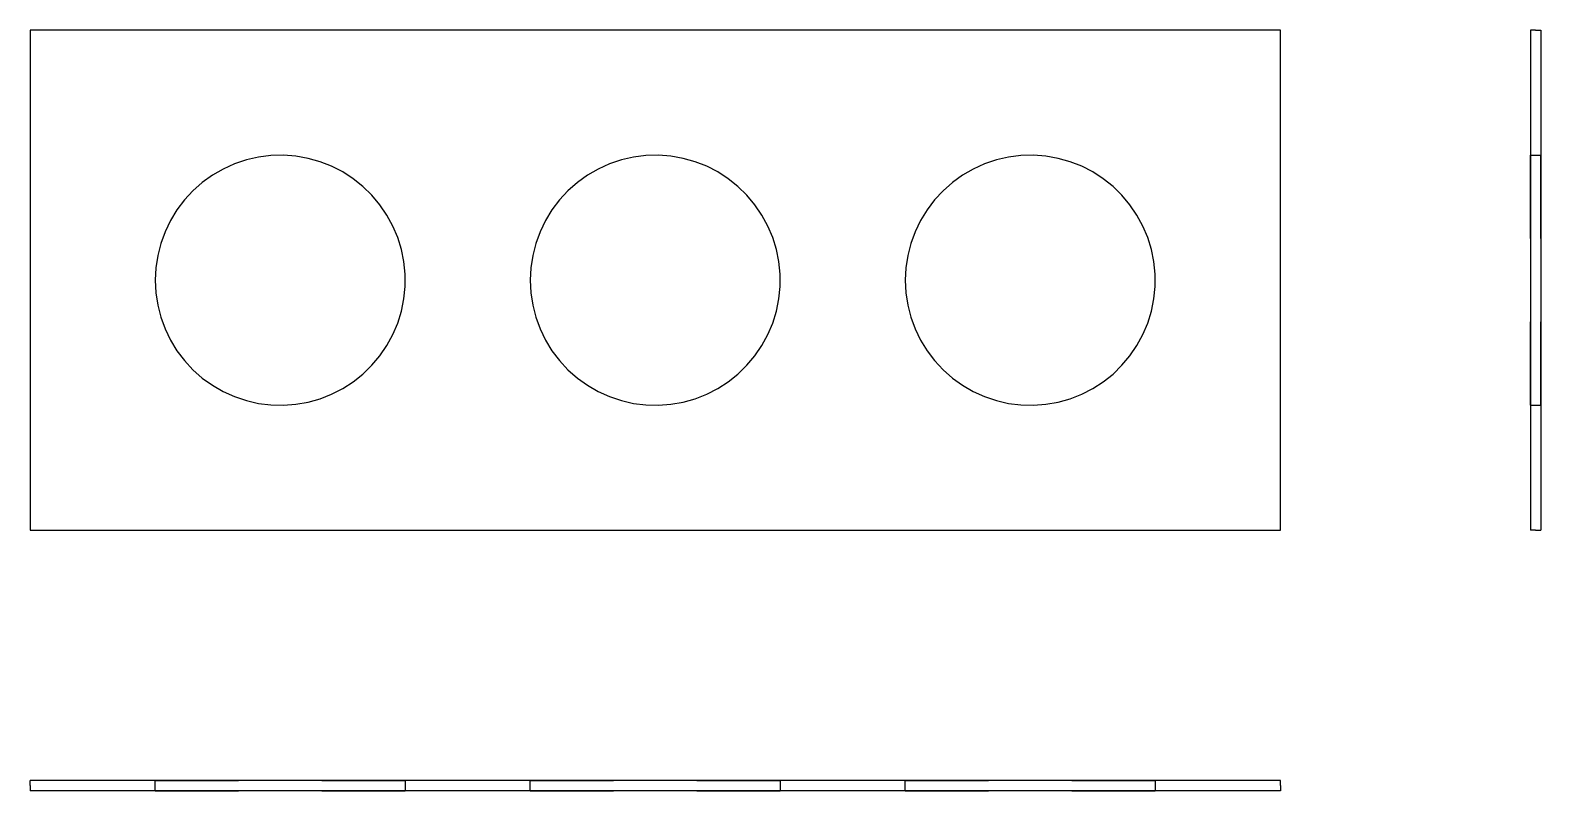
# Model space of a CAD drawing. Extents: x 0 to 1.81, y 0 to 0.91.
import ezdxf

# ---------------------------------------------------------------- set-up
doc = ezdxf.new("R2010")
doc.units = 0
doc.linetypes.add('HIDDEN', pattern=[0.075, 0.050025, -0.024975])
for name, color, linetype in [('FRONT', 7, 'CONTINUOUS'), ('LEFT', 7, 'CONTINUOUS'), ('LEFT_HID', 7, 'HIDDEN'), ('TOP', 7, 'CONTINUOUS'), ('TOP_HID', 7, 'HIDDEN')]:
    doc.layers.add(name, color=color, linetype=linetype)

msp = doc.modelspace()

# ---------------------------------------------------------------- linework, layer by layer
at = {"layer": 'FRONT'}
for p, q in [((0, 0.9125), (0, 0.3125)), ((1.5, 0.9125), (0, 0.9125)), ((1.5, 0.3125), (1.5, 0.9125)), ((0.28879, 0.762081), (0.273953, 0.760221)), ((0.30374, 0.762453), (0.28879, 0.762081)), ((0.318652, 0.761336), (0.30374, 0.762453)), ((0.333378, 0.758739), (0.318652, 0.761336)), ((0.73879, 0.762081), (0.723953, 0.760221)), ((0.75374, 0.762453), (0.73879, 0.762081)), ((0.768652, 0.761336), (0.75374, 0.762453)), ((0.783378, 0.758739), (0.768652, 0.761336)), ((1.18879, 0.762081), (1.173953, 0.760221)), ((1.20374, 0.762453), (1.18879, 0.762081)), ((1.218652, 0.761336), (1.20374, 0.762453)), ((1.233378, 0.758739), (1.218652, 0.761336)), ((0.231568, 0.745981), (0.218618, 0.738504)), ((0.245199, 0.752131), (0.231568, 0.745981)), ((0.259374, 0.756894), (0.245199, 0.752131)), ((0.273953, 0.760221), (0.259374, 0.756894)), ((0.347773, 0.754689), (0.333378, 0.758739)), ((0.361693, 0.749226), (0.347773, 0.754689)), ((0.375, 0.742404), (0.361693, 0.749226)), ((0.681568, 0.745981), (0.668618, 0.738504)), ((0.695199, 0.752131), (0.681568, 0.745981)), ((0.709374, 0.756894), (0.695199, 0.752131)), ((0.723953, 0.760221), (0.709374, 0.756894)), ((0.797773, 0.754689), (0.783378, 0.758739)), ((0.811693, 0.749226), (0.797773, 0.754689)), ((0.825, 0.742404), (0.811693, 0.749226)), ((1.131568, 0.745981), (1.118618, 0.738504)), ((1.145199, 0.752131), (1.131568, 0.745981)), ((1.159374, 0.756894), (1.145199, 0.752131)), ((1.173953, 0.760221), (1.159374, 0.756894)), ((1.247773, 0.754689), (1.233378, 0.758739)), ((1.261693, 0.749226), (1.247773, 0.754689)), ((1.275, 0.742404), (1.261693, 0.749226)), ((0.206477, 0.729775), (0.195264, 0.71988)), ((0.218618, 0.738504), (0.206477, 0.729775)), ((0.387562, 0.734291), (0.375, 0.742404)), ((0.399253, 0.724967), (0.387562, 0.734291)), ((0.656477, 0.729775), (0.645264, 0.71988)), ((0.668618, 0.738504), (0.656477, 0.729775)), ((0.837562, 0.734291), (0.825, 0.742404)), ((0.849253, 0.724967), (0.837562, 0.734291)), ((1.106477, 0.729775), (1.095264, 0.71988)), ((1.118618, 0.738504), (1.106477, 0.729775)), ((1.287562, 0.734291), (1.275, 0.742404)), ((1.299253, 0.724967), (1.287562, 0.734291)), ((0.185093, 0.708918), (0.176064, 0.696998)), ((0.195264, 0.71988), (0.185093, 0.708918)), ((0.409958, 0.714526), (0.399253, 0.724967)), ((0.41957, 0.703071), (0.409958, 0.714526)), ((0.635093, 0.708918), (0.626064, 0.696998)), ((0.645264, 0.71988), (0.635093, 0.708918)), ((0.859958, 0.714526), (0.849253, 0.724967)), ((0.86957, 0.703071), (0.859958, 0.714526)), ((1.085093, 0.708918), (1.076064, 0.696998)), ((1.095264, 0.71988), (1.085093, 0.708918)), ((1.309958, 0.714526), (1.299253, 0.724967)), ((1.31957, 0.703071), (1.309958, 0.714526)), ((0.176064, 0.696998), (0.168267, 0.684238)), ((0.427994, 0.690715), (0.41957, 0.703071)), ((0.435145, 0.677583), (0.427994, 0.690715)), ((0.626064, 0.696998), (0.618267, 0.684238)), ((0.877994, 0.690715), (0.86957, 0.703071)), ((0.885145, 0.677583), (0.877994, 0.690715)), ((1.076064, 0.696998), (1.068267, 0.684238)), ((1.327994, 0.690715), (1.31957, 0.703071)), ((1.335145, 0.677583), (1.327994, 0.690715)), ((0.161779, 0.670765), (0.156664, 0.656713)), ((0.168267, 0.684238), (0.161779, 0.670765)), ((0.440954, 0.663803), (0.435145, 0.677583)), ((0.611779, 0.670765), (0.606664, 0.656713)), ((0.618267, 0.684238), (0.611779, 0.670765)), ((0.890954, 0.663803), (0.885145, 0.677583)), ((1.061779, 0.670765), (1.056664, 0.656713)), ((1.068267, 0.684238), (1.061779, 0.670765)), ((1.340954, 0.663803), (1.335145, 0.677583)), ((0.156664, 0.656713), (0.152974, 0.642222)), ((0.445362, 0.649514), (0.440954, 0.663803)), ((0.606664, 0.656713), (0.602974, 0.642222)), ((0.895362, 0.649514), (0.890954, 0.663803)), ((1.056664, 0.656713), (1.052974, 0.642222)), ((1.345362, 0.649514), (1.340954, 0.663803)), ((0.152974, 0.642222), (0.150745, 0.627435)), ((0.448325, 0.634856), (0.445362, 0.649514)), ((0.449814, 0.619977), (0.448325, 0.634856)), ((0.602974, 0.642222), (0.600745, 0.627435)), ((0.898325, 0.634856), (0.895362, 0.649514)), ((0.899814, 0.619977), (0.898325, 0.634856)), ((1.052974, 0.642222), (1.050745, 0.627435)), ((1.348325, 0.634856), (1.345362, 0.649514)), ((1.349814, 0.619977), (1.348325, 0.634856)), ((0.150745, 0.627435), (0.15, 0.6125)), ((0.449814, 0.605023), (0.449814, 0.619977)), ((0.600745, 0.627435), (0.6, 0.6125)), ((0.899814, 0.605023), (0.899814, 0.619977)), ((1.050745, 0.627435), (1.05, 0.6125)), ((1.349814, 0.605023), (1.349814, 0.619977)), ((0.15, 0.6125), (0.150745, 0.597565)), ((0.448325, 0.590144), (0.449814, 0.605023)), ((0.6, 0.6125), (0.600745, 0.597565)), ((0.898325, 0.590144), (0.899814, 0.605023)), ((1.05, 0.6125), (1.050745, 0.597565)), ((1.348325, 0.590144), (1.349814, 0.605023)), ((0.150745, 0.597565), (0.152974, 0.582778)), ((0.152974, 0.582778), (0.156664, 0.568287)), ((0.445362, 0.575486), (0.448325, 0.590144)), ((0.600745, 0.597565), (0.602974, 0.582778)), ((0.602974, 0.582778), (0.606664, 0.568287)), ((0.895362, 0.575486), (0.898325, 0.590144)), ((1.050745, 0.597565), (1.052974, 0.582778)), ((1.052974, 0.582778), (1.056664, 0.568287)), ((1.345362, 0.575486), (1.348325, 0.590144)), ((0.156664, 0.568287), (0.161779, 0.554235)), ((0.440954, 0.561197), (0.445362, 0.575486)), ((0.606664, 0.568287), (0.611779, 0.554235)), ((0.890954, 0.561197), (0.895362, 0.575486)), ((1.056664, 0.568287), (1.061779, 0.554235)), ((1.340954, 0.561197), (1.345362, 0.575486)), ((0.161779, 0.554235), (0.168267, 0.540762)), ((0.427994, 0.534285), (0.435145, 0.547417)), ((0.435145, 0.547417), (0.440954, 0.561197)), ((0.611779, 0.554235), (0.618267, 0.540762)), ((0.877994, 0.534285), (0.885145, 0.547417)), ((0.885145, 0.547417), (0.890954, 0.561197)), ((1.061779, 0.554235), (1.068267, 0.540762)), ((1.327994, 0.534285), (1.335145, 0.547417)), ((1.335145, 0.547417), (1.340954, 0.561197)), ((0.168267, 0.540762), (0.176064, 0.528002)), ((0.176064, 0.528002), (0.185093, 0.516082)), ((0.41957, 0.521929), (0.427994, 0.534285)), ((0.618267, 0.540762), (0.626064, 0.528002)), ((0.626064, 0.528002), (0.635093, 0.516082)), ((0.86957, 0.521929), (0.877994, 0.534285)), ((1.068267, 0.540762), (1.076064, 0.528002)), ((1.076064, 0.528002), (1.085093, 0.516082)), ((1.31957, 0.521929), (1.327994, 0.534285)), ((0.185093, 0.516082), (0.195264, 0.50512)), ((0.399253, 0.500033), (0.409958, 0.510474)), ((0.409958, 0.510474), (0.41957, 0.521929)), ((0.635093, 0.516082), (0.645264, 0.50512)), ((0.849253, 0.500033), (0.859958, 0.510474)), ((0.859958, 0.510474), (0.86957, 0.521929)), ((1.085093, 0.516082), (1.095264, 0.50512)), ((1.299253, 0.500033), (1.309958, 0.510474)), ((1.309958, 0.510474), (1.31957, 0.521929)), ((0.195264, 0.50512), (0.206477, 0.495225)), ((0.206477, 0.495225), (0.218618, 0.486496)), ((0.375, 0.482596), (0.387562, 0.490709)), ((0.387562, 0.490709), (0.399253, 0.500033)), ((0.645264, 0.50512), (0.656477, 0.495225)), ((0.656477, 0.495225), (0.668618, 0.486496)), ((0.825, 0.482596), (0.837562, 0.490709)), ((0.837562, 0.490709), (0.849253, 0.500033)), ((1.095264, 0.50512), (1.106477, 0.495225)), ((1.106477, 0.495225), (1.118618, 0.486496)), ((1.275, 0.482596), (1.287562, 0.490709)), ((1.287562, 0.490709), (1.299253, 0.500033)), ((0.218618, 0.486496), (0.231568, 0.479019)), ((0.231568, 0.479019), (0.245199, 0.472869)), ((0.245199, 0.472869), (0.259374, 0.468106)), ((0.347773, 0.470311), (0.361693, 0.475774)), ((0.361693, 0.475774), (0.375, 0.482596)), ((0.668618, 0.486496), (0.681568, 0.479019)), ((0.681568, 0.479019), (0.695199, 0.472869)), ((0.695199, 0.472869), (0.709374, 0.468106)), ((0.797773, 0.470311), (0.811693, 0.475774)), ((0.811693, 0.475774), (0.825, 0.482596)), ((1.118618, 0.486496), (1.131568, 0.479019)), ((1.131568, 0.479019), (1.145199, 0.472869)), ((1.145199, 0.472869), (1.159374, 0.468106)), ((1.247773, 0.470311), (1.261693, 0.475774)), ((1.261693, 0.475774), (1.275, 0.482596)), ((0.259374, 0.468106), (0.273953, 0.464779)), ((0.273953, 0.464779), (0.28879, 0.462919)), ((0.28879, 0.462919), (0.30374, 0.462547)), ((0.30374, 0.462547), (0.318652, 0.463664)), ((0.318652, 0.463664), (0.333378, 0.466261)), ((0.333378, 0.466261), (0.347773, 0.470311)), ((0.709374, 0.468106), (0.723953, 0.464779)), ((0.723953, 0.464779), (0.73879, 0.462919)), ((0.73879, 0.462919), (0.75374, 0.462547)), ((0.75374, 0.462547), (0.768652, 0.463664)), ((0.768652, 0.463664), (0.783378, 0.466261)), ((0.783378, 0.466261), (0.797773, 0.470311)), ((1.159374, 0.468106), (1.173953, 0.464779)), ((1.173953, 0.464779), (1.18879, 0.462919)), ((1.18879, 0.462919), (1.20374, 0.462547)), ((1.20374, 0.462547), (1.218652, 0.463664)), ((1.218652, 0.463664), (1.233378, 0.466261)), ((1.233378, 0.466261), (1.247773, 0.470311)), ((0, 0.3125), (1.5, 0.3125))]:
    msp.add_line(p, q, dxfattribs=at)
at = {"layer": 'LEFT'}
for p, q in [((1.80625, 0.9125), (1.8, 0.9125)), ((1.8, 0.9125), (1.8, 0.3125)), ((1.80625, 0.9125), (1.8125, 0.9125)), ((1.8125, 0.9125), (1.8125, 0.3125)), ((1.80625, 0.3125), (1.8, 0.3125)), ((1.80625, 0.3125), (1.8125, 0.3125))]:
    msp.add_line(p, q, dxfattribs=at)
at = {"layer": 'LEFT_HID', "linetype": 'HIDDEN'}
for p, q in [((1.8, 0.4625), (1.8, 0.7625)), ((1.8, 0.7625), (1.8, 0.6125)), ((1.8, 0.4625), (1.8, 0.7625)), ((1.8, 0.7625), (1.8, 0.6125)), ((1.8, 0.4625), (1.8, 0.7625)), ((1.8, 0.7625), (1.8, 0.6125)), ((1.8, 0.7625), (1.8125, 0.7625)), ((1.8, 0.7625), (1.8125, 0.7625)), ((1.8, 0.7625), (1.8125, 0.7625)), ((1.8125, 0.4625), (1.8125, 0.7625)), ((1.8125, 0.7625), (1.8125, 0.6125)), ((1.8125, 0.4625), (1.8125, 0.7625)), ((1.8125, 0.7625), (1.8125, 0.6125)), ((1.8125, 0.4625), (1.8125, 0.7625)), ((1.8125, 0.7625), (1.8125, 0.6125)), ((1.8, 0.6125), (1.8, 0.4625)), ((1.8, 0.6125), (1.8, 0.4625)), ((1.8, 0.6125), (1.8, 0.4625)), ((1.8125, 0.6125), (1.8125, 0.4625)), ((1.8125, 0.6125), (1.8125, 0.4625)), ((1.8125, 0.6125), (1.8125, 0.4625)), ((1.8, 0.4625), (1.8125, 0.4625)), ((1.8, 0.4625), (1.8125, 0.4625)), ((1.8, 0.4625), (1.8125, 0.4625))]:
    msp.add_line(p, q, dxfattribs=at)
at = {"layer": 'TOP'}
for p, q in [((0, 0.00625), (0, 0.0125)), ((1.5, 0.0125), (0, 0.0125)), ((0, 0.00625), (0, 0)), ((1.5, 0), (0, 0)), ((1.5, 0.00625), (1.5, 0.0125)), ((1.5, 0.00625), (1.5, 0))]:
    msp.add_line(p, q, dxfattribs=at)
at = {"layer": 'TOP_HID', "linetype": 'HIDDEN'}
for p, q in [((0.15, 0.0125), (0.45, 0.0125)), ((0.45, 0.0125), (0.15, 0.0125)), ((0.15, 0), (0.15, 0.0125)), ((0.15, 0), (0.45, 0)), ((0.45, 0), (0.15, 0)), ((0.45, 0.0125), (0.45, 0)), ((0.6, 0.0125), (0.9, 0.0125)), ((0.9, 0.0125), (0.6, 0.0125)), ((0.6, 0), (0.6, 0.0125)), ((0.6, 0), (0.9, 0)), ((0.9, 0), (0.6, 0)), ((0.9, 0.0125), (0.9, 0)), ((1.05, 0.0125), (1.35, 0.0125)), ((1.35, 0.0125), (1.05, 0.0125)), ((1.05, 0), (1.05, 0.0125)), ((1.05, 0), (1.35, 0)), ((1.35, 0), (1.05, 0)), ((1.35, 0.0125), (1.35, 0))]:
    msp.add_line(p, q, dxfattribs=at)

doc.saveas('drawing.dxf')
